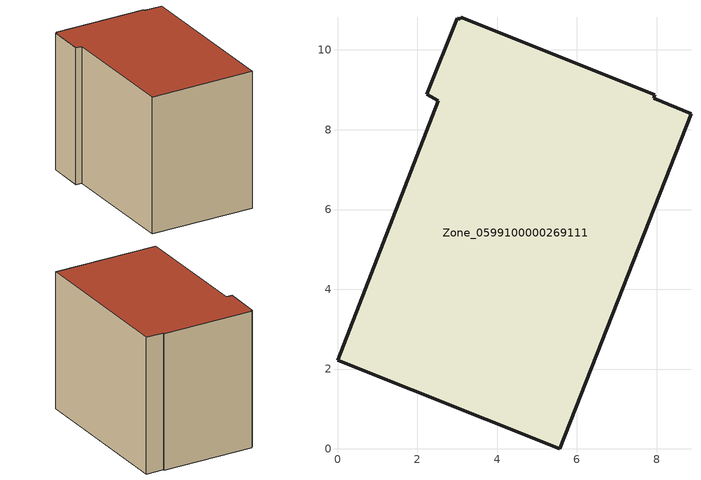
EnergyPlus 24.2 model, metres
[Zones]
Zone_0599100000269111
 floor ground (C_G): 7.93,8.79 8.86,8.4 5.57,0 0,2.22 2.52,8.73 2.24,8.89 3,10.8 3.08,10.77 3.09,10.82 7.95,8.88 z0
 wall outside (C_F): 2.24,8.89 2.52,8.73 0,2.22 5.57,0 8.86,8.4 7.93,8.79 7.95,8.88 3.09,10.82 3.08,10.77 3,10.8 2.24,8.89 z0:7.81
 roof outside (C_R): 8.86,8.4 7.93,8.79 7.95,8.88 3.09,10.82 3.08,10.77 3,10.8 2.24,8.89 2.52,8.73 0,2.22 5.57,0 z7.81
[BUILDING]
Pand.0599100000269111: North Axis=0; Terrain=City; Loads Convergence Tolerance Value=0.04; Temperature Convergence Tolerance Value=0.4; Solar Distribution=FullExterior; Maximum Number of Warmup Days=25; Minimum Number of Warmup Days=1
[Site:Location]
Rotterdam.The.Hague.AP_ZH_NLD Design_Conditions: Latitude=51.96; Longitude=4.45; Time Zone=1; Elevation=-4.5
[SITE:GROUNDTEMPERATURE:BUILDINGSURFACE]
18, 18, 18, 18, 18, 18, 18, 18, 18, 18, 18, 18
[MATERIAL] Thermal Absorptance=0.9; Solar Absorptance=0.7; Visible Absorptance=0.7
Name | Roughness | Thickness | Conductivity | Density | Specific Heat
G.TI.1975-1991 | MediumSmooth | 0.15 | 0.288461 | 540 | 1210
F.TI.1975-1991 | Rough | 0.3 | 0.230769 | 1920 | 840
R.TI.1975-1991 | MediumRough | 0.2 | 0.153846 | 1500 | 1000
[CONSTRUCTION]
C_G: G.TI.1975-1991
C_F: F.TI.1975-1991
C_R: R.TI.1975-1991
[ZONE]
Zone_0599100000269111: Type=1; Multiplier=1; Ceiling Height=Autocalculate; Volume=Autocalculate; Floor Area=autocalculate; Part of Total Floor Area=Yes
[ZONEINFILTRATION:DESIGNFLOWRATE]
Infil_Zone_0599100000269111: Zone or ZoneList or Space or SpaceList=Zone_0599100000269111; Schedule=AlwaysOn; Design Flow Rate Calculation Method=Flow/Area; Flow Rate per Floor Area=0.003; Constant Term Coefficient=1; Temperature Term Coefficient=0; Velocity Term Coefficient=0; Velocity Squared Term Coefficient=0
[HVACTEMPLATE:ZONE:IDEALLOADSAIRSYSTEM]
Zone_0599100000269111: Maximum Heating Supply Air Temperature=50; Minimum Cooling Supply Air Temperature=13; Maximum Heating Supply Air Humidity Ratio=0.0156; Minimum Cooling Supply Air Humidity Ratio=0.0077; Heating Limit=NoLimit; Cooling Limit=NoLimit; Dehumidification Control Type=ConstantSensibleHeatRatio; Cooling Sensible Heat Ratio=0.7; Dehumidification Setpoint=60; Humidification Control Type=None; Humidification Setpoint=30; Outdoor Air Method=None; Outdoor Air Flow Rate per Person=0.00944; Outdoor Air Flow Rate per Zone Floor Area=0; Outdoor Air Flow Rate per Zone=0; Demand Controlled Ventilation Type=None; Outdoor Air Economizer Type=NoEconomizer; Heat Recovery Type=None; Sensible Heat Recovery Effectiveness=0.7; Latent Heat Recovery Effectiveness=0.65
[ZONECONTROL:THERMOSTAT]
ThermostatControl_Zone_0599100000269111: Zone or ZoneList=Zone_0599100000269111; Control Type Schedule=DualSetpointControlType; Control 1=Thermostat_Zone_0599100000269111; Temperature Difference Between Cutout And Setpoint=0
[THERMOSTATSETPOINT:DUALSETPOINT]
Thermostat_Zone_0599100000269111: Heating Setpoint Temperature Schedule=HeatingSetpoint_Zone_0599100000269111; Cooling Setpoint Temperature Schedule=CoolingSetpoint_Zone_0599100000269111
[SCHEDULE:COMPACT]
HeatingSetpoint_Zone_0599100000269111: Through: 12/31, For: AllDays, Until: 24:00, 21
CoolingSetpoint_Zone_0599100000269111: Through: 12/31, For: AllDays, Until: 24:00, 24
DualSetpointControlType: Through: 12/31, For: AllDays, Until: 24:00, 4
AlwaysOn: Through: 12/31, For: AllDays, Until: 24:00, 1
